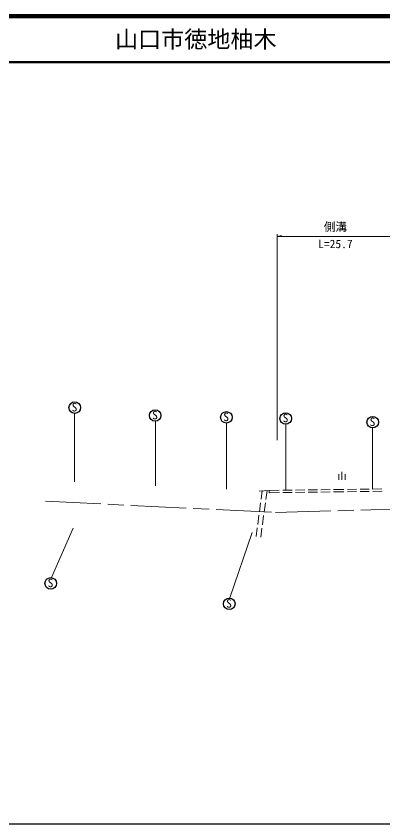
# Model space of a CAD drawing. Units: millimetres on the paper, with parts at other scales. Extents: x 40 to 680, y 20 to 380.
# Drawn here: x 383.6 to 463.1, y 205 to 380 of the extents above; entities that cross this region are included whole.
import ezdxf
from ezdxf.enums import TextEntityAlignment as Align

# ---------------------------------------------------------------- set-up
doc = ezdxf.new("R2010")
doc.units = ezdxf.units.MM
doc.linetypes.add('CHAIN', pattern=[18.5, 12, -1.5, 3.5, -1.5])
for name, color, linetype, lineweight in [('M-BGD', 7, 'Continuous', 13), ('M-BMK', 2, 'CHAIN', 13), ('M-STR-HTXT', 7, 'Continuous', 13), ('M-TTL', 2, 'Continuous', 140), ('M-TTL-BAND', 7, 'Continuous', 25), ('M-TTL-LINE', 7, 'Continuous', 50)]:
    doc.layers.add(name, color=color, linetype=linetype, lineweight=lineweight)
doc.layers.add('M-TTL-TXT', color=7, linetype='Continuous')
doc.styles.add('ＭＳ ゴシック', font='')
doc.styles.get('ＭＳ ゴシック').set_extended_font_data('MS Gothic')

msp = doc.modelspace()

# ---------------------------------------------------------------- linework, layer by layer
at = {"layer": 'M-BGD'}
for p, q in [((396.235, 279.08), (396.235, 293.925)), ((413.779, 278.213), (413.779, 292.19)), ((429.202, 277.538), (429.202, 291.804)), ((442.06, 277.295), (442.06, 291.561)), ((460.804, 277.533), (460.804, 290.751)), ((453.498, 279.507), (453.498, 280.732)), ((454.198, 279.507), (454.198, 281.257)), ((454.898, 279.507), (454.898, 280.732)), ((436.273, 277.107), (438.415, 277.25)), ((436.668, 275.316), (436.919, 277.209)), ((437.699, 275.261), (437.965, 277.223)), ((438.415, 277.25), (440.624, 277.277)), ((438.421, 276.75), (438.415, 277.25)), ((438.421, 276.75), (440.63, 276.777)), ((441.374, 277.286), (443.373, 277.311)), ((441.38, 276.787), (443.38, 276.811)), ((444.123, 277.32), (446.123, 277.345)), ((444.13, 276.82), (446.129, 276.845)), ((446.873, 277.354), (448.873, 277.379)), ((446.879, 276.854), (448.879, 276.879)), ((449.623, 277.388), (451.623, 277.412)), ((449.629, 276.888), (451.629, 276.912)), ((452.373, 277.422), (454.581, 277.449)), ((452.379, 276.922), (454.588, 276.949)), ((455.371, 277.459), (457.371, 277.487)), ((455.378, 276.959), (457.378, 276.987)), ((458.121, 277.497), (460.121, 277.524)), ((458.128, 276.997), (460.128, 277.024)), ((460.871, 277.534), (462.871, 277.561)), ((460.878, 277.034), (462.877, 277.061)), ((436.307, 272.589), (436.569, 274.572)), ((437.33, 272.536), (437.599, 274.518)), ((435.946, 269.863), (436.208, 271.846)), ((436.961, 269.811), (437.23, 271.793)), ((391.284, 258.339), (395.942, 269.028)), ((434.727, 268.157), (429.929, 253.934)), ((435.596, 267.227), (435.847, 269.12)), ((436.595, 267.106), (436.861, 269.068))]:
    msp.add_line(p, q, dxfattribs=at)
at = {"layer": 'M-BGD', "lineweight": 25}
for centre in [(396.298, 295.181), (413.734, 293.467), (429.157, 293.081), (442.016, 292.838), (460.866, 292.018), (391.094, 257.103), (429.778, 252.662)]:
    msp.add_circle(centre, 1.25, dxfattribs=at)
at = {"layer": 'M-BMK'}
for p, q in [((389.962, 274.922), (439.781, 272.453)), ((439.781, 272.453), (475.043, 273.449))]:
    msp.add_line(p, q, dxfattribs=at)
at = {"layer": 'M-STR-HTXT'}
for p, q in [((440.133, 288.122), (440.133, 332.776)), ((440.133, 332.23), (441.133, 332.48)), ((440.133, 332.23), (454.099, 332.23)), ((454.099, 332.23), (494.833, 332.23))]:
    msp.add_line(p, q, dxfattribs=at)
at = {"layer": 'M-TTL'}
msp.add_line((680, 380), (40, 380), dxfattribs=at)
at = {"layer": 'M-TTL-BAND'}
msp.add_line((40, 205), (579, 205), dxfattribs=at)
at = {"layer": 'M-TTL-LINE'}
msp.add_line((40, 370), (680, 370), dxfattribs=at)

# ---------------------------------------------------------------- texts
at = {"layer": 'M-BGD', "style": 'ＭＳ ゴシック'}
for p in [(395.619, 293.807), (413.056, 292.093), (428.479, 291.708), (441.337, 291.465), (460.188, 290.644), (390.416, 255.73), (429.099, 251.288)]:
    msp.add_text('S', height=1.833, dxfattribs=at).set_placement(p, align=Align.BOTTOM_LEFT)
at = {"layer": 'M-STR-HTXT', "style": 'ＭＳ ゴシック'}
for s, p in [('側溝', (450.279, 332.867)), ('L=25.7', (449.037, 329.182))]:
    msp.add_text(s, height=1.833, dxfattribs=at).set_placement(p, align=Align.BOTTOM_LEFT)
at = {"layer": 'M-TTL-TXT', "style": 'ＭＳ ゴシック'}
msp.add_text('山口市徳地柚木', height=3.666, dxfattribs=at).set_placement((405.024, 375), align=Align.MIDDLE_LEFT)

doc.saveas('drawing.dxf')
